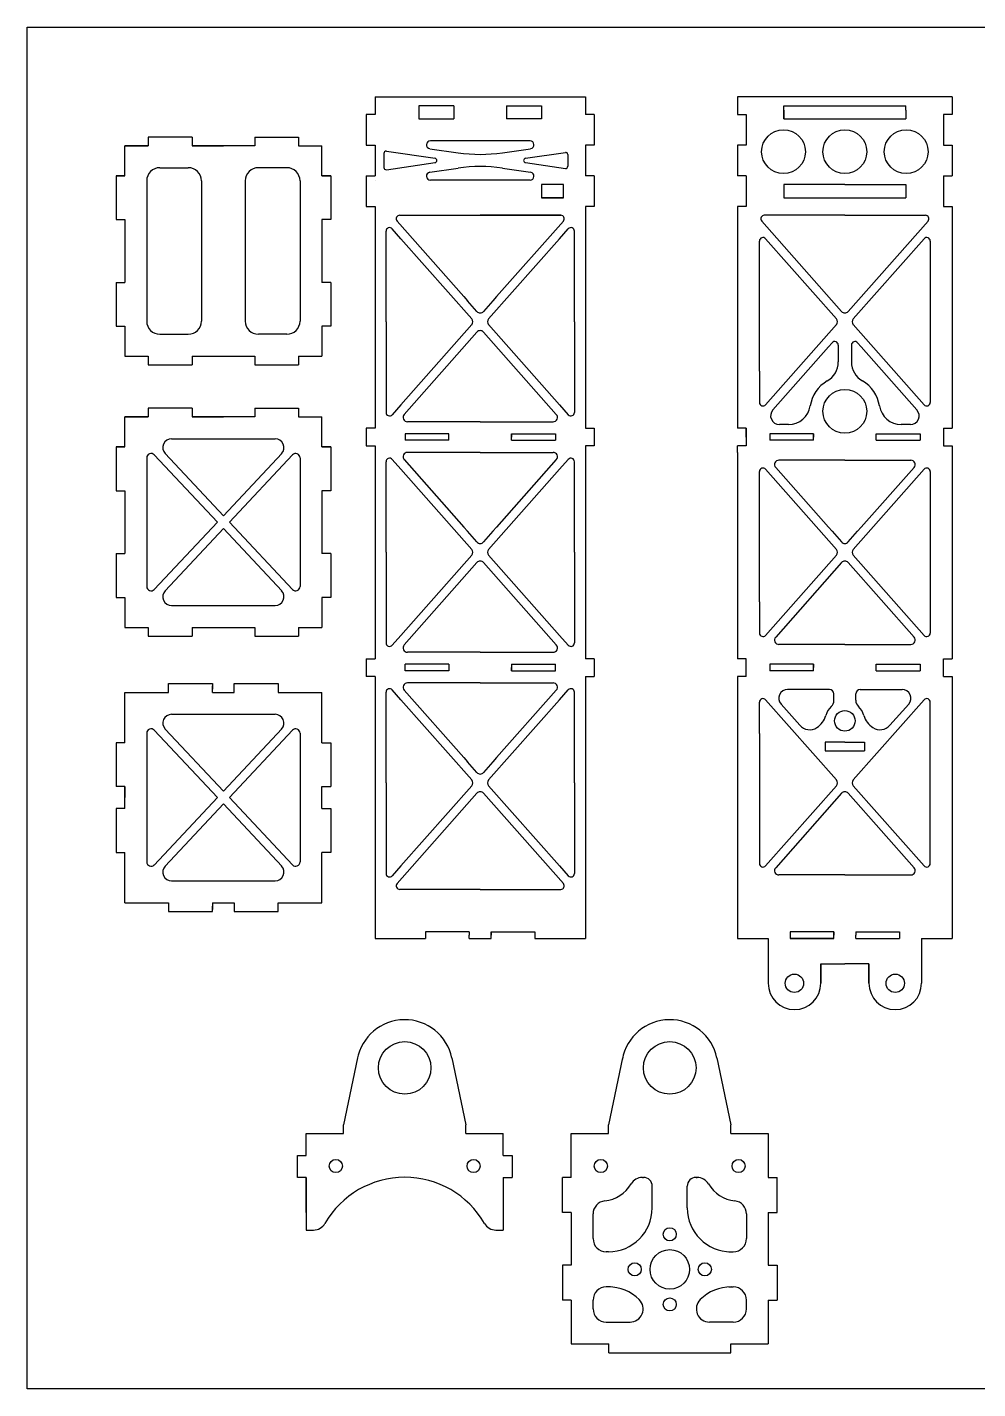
# Model space of a CAD drawing. Header units: millimetres. Extents: x 864 to 2914, y 1502 to 2002.
# Drawn here: x 2227.9 to 2444.9, y 1619.1 to 1929.8 of the extents above; entities that cross this region are included whole.
import ezdxf

# ---------------------------------------------------------------- set-up
doc = ezdxf.new("R2010")
doc.units = ezdxf.units.MM
for name, color, linetype in [('1.5mm碳板', 114, 'Continuous'), ('2mm碳板', 1, 'Continuous'), ('3mm碳板', 160, 'Continuous')]:
    doc.layers.add(name, color=color, linetype=linetype)

msp = doc.modelspace()

# ---------------------------------------------------------------- linework, layer by layer
msp.add_lwpolyline([(2227.9, 1929.78), (2608.34, 1929.78), (2608.34, 1619.14), (2227.9, 1619.14)], close=True)
at = {"layer": '1.5mm碳板'}
for p, q in [((2265.52, 1904.73), (2255.52, 1904.73)), ((2255.52, 1904.73), (2255.52, 1902.73)), ((2265.52, 1904.73), (2265.52, 1902.73)), ((2279.83, 1904.73), (2289.83, 1904.73)), ((2279.83, 1904.73), (2279.83, 1902.73)), ((2289.83, 1904.73), (2289.83, 1902.73)), ((2255.52, 1902.73), (2250.17, 1902.73)), ((2250.17, 1895.89), (2250.17, 1902.73)), ((2250.17, 1902.73), (2255.52, 1902.73)), ((2279.83, 1902.73), (2265.52, 1902.73)), ((2265.52, 1902.73), (2272.67, 1902.73)), ((2289.83, 1902.73), (2295.17, 1902.73)), ((2295.17, 1895.89), (2295.17, 1902.73)), ((2248.17, 1895.89), (2250.17, 1895.89)), ((2250.17, 1895.89), (2248.17, 1895.89)), ((2248.17, 1895.89), (2248.17, 1885.89)), ((2258.17, 1897.73), (2264.67, 1897.73)), ((2287.17, 1897.73), (2280.67, 1897.73)), ((2297.17, 1895.89), (2295.17, 1895.89)), ((2295.17, 1895.89), (2297.17, 1895.89)), ((2297.17, 1895.89), (2297.17, 1885.89)), ((2255.17, 1894.73), (2255.17, 1862.73)), ((2267.67, 1894.73), (2267.67, 1862.73)), ((2277.67, 1894.73), (2277.67, 1862.73)), ((2290.17, 1894.73), (2290.17, 1862.73)), ((2248.17, 1885.89), (2250.17, 1885.89)), ((2250.17, 1885.89), (2250.17, 1871.57)), ((2295.17, 1885.89), (2295.17, 1871.57)), ((2297.17, 1885.89), (2295.17, 1885.89)), ((2248.17, 1871.57), (2250.17, 1871.57)), ((2248.17, 1871.57), (2248.17, 1861.57)), ((2297.17, 1871.57), (2295.17, 1871.57)), ((2297.17, 1871.57), (2297.17, 1861.57)), ((2248.17, 1861.57), (2250.17, 1861.57)), ((2250.17, 1861.57), (2250.17, 1854.73)), ((2295.17, 1861.57), (2295.17, 1854.73)), ((2297.17, 1861.57), (2295.17, 1861.57)), ((2258.17, 1859.73), (2264.67, 1859.73)), ((2287.17, 1859.73), (2280.67, 1859.73)), ((2250.17, 1854.73), (2255.52, 1854.73)), ((2255.52, 1854.73), (2255.52, 1852.73)), ((2265.52, 1854.73), (2265.52, 1852.73)), ((2265.52, 1854.73), (2279.83, 1854.73)), ((2279.83, 1854.73), (2279.83, 1852.73)), ((2289.83, 1854.73), (2289.83, 1852.73)), ((2289.83, 1854.73), (2295.17, 1854.73)), ((2255.52, 1852.73), (2265.52, 1852.73)), ((2279.83, 1852.73), (2289.83, 1852.73)), ((2265.52, 1842.86), (2255.52, 1842.86)), ((2255.52, 1842.86), (2255.52, 1840.86)), ((2265.52, 1842.86), (2265.52, 1840.86)), ((2279.83, 1842.86), (2289.83, 1842.86)), ((2279.83, 1842.86), (2279.83, 1840.86)), ((2289.83, 1842.86), (2289.83, 1840.86)), ((2255.52, 1840.86), (2250.17, 1840.86)), ((2250.17, 1834.02), (2250.17, 1840.86)), ((2250.17, 1840.86), (2255.52, 1840.86)), ((2279.83, 1840.86), (2265.52, 1840.86)), ((2265.52, 1840.86), (2272.67, 1840.86)), ((2289.83, 1840.86), (2295.17, 1840.86)), ((2295.17, 1834.02), (2295.17, 1840.86)), ((2248.17, 1834.02), (2250.17, 1834.02)), ((2250.17, 1834.02), (2248.17, 1834.02)), ((2248.17, 1834.02), (2248.17, 1824.02)), ((2260.85, 1835.86), (2284.5, 1835.86)), ((2297.17, 1834.02), (2295.17, 1834.02)), ((2295.17, 1834.02), (2297.17, 1834.02)), ((2297.17, 1834.02), (2297.17, 1824.02)), ((2255.17, 1831.54), (2255.17, 1802.19)), ((2256.9, 1832.22), (2271.3, 1816.86)), ((2259.39, 1832.49), (2272.67, 1818.32)), ((2272.67, 1818.32), (2285.99, 1832.53)), ((2274.05, 1816.86), (2288.45, 1832.22)), ((2290.17, 1831.56), (2290.17, 1802.15)), ((2248.17, 1824.02), (2250.17, 1824.02)), ((2250.17, 1824.02), (2250.17, 1809.7)), ((2295.17, 1824.02), (2295.17, 1809.7)), ((2297.17, 1824.02), (2295.17, 1824.02)), ((2256.88, 1801.48), (2271.3, 1816.86)), ((2272.67, 1815.4), (2259.39, 1801.23)), ((2272.67, 1815.4), (2286, 1801.18)), ((2288.45, 1801.5), (2274.05, 1816.86)), ((2248.17, 1809.7), (2250.17, 1809.7)), ((2248.17, 1809.7), (2248.17, 1799.7)), ((2297.17, 1809.7), (2295.17, 1809.7)), ((2297.17, 1809.7), (2297.17, 1799.7)), ((2248.17, 1799.7), (2250.17, 1799.7)), ((2250.17, 1799.7), (2250.17, 1792.86)), ((2295.17, 1799.7), (2295.17, 1792.86)), ((2297.17, 1799.7), (2295.17, 1799.7)), ((2260.85, 1797.86), (2284.5, 1797.86)), ((2250.17, 1792.86), (2255.52, 1792.86)), ((2255.52, 1792.86), (2255.52, 1790.86)), ((2265.52, 1792.86), (2279.83, 1792.86)), ((2265.52, 1792.86), (2265.52, 1790.86)), ((2279.83, 1792.86), (2279.83, 1790.86)), ((2289.83, 1792.86), (2295.17, 1792.86)), ((2289.83, 1792.86), (2289.83, 1790.86)), ((2255.52, 1790.86), (2265.52, 1790.86)), ((2279.83, 1790.86), (2289.83, 1790.86)), ((2260.17, 1778.02), (2260.17, 1780.02)), ((2260.17, 1780.02), (2270.17, 1780.02)), ((2270.17, 1780.02), (2270.17, 1779.52)), ((2275.17, 1780.02), (2285.17, 1780.02)), ((2275.17, 1778.02), (2275.17, 1780.02)), ((2285.17, 1780.02), (2285.17, 1778.02)), ((2250.17, 1778.02), (2260.17, 1778.02)), ((2250.17, 1766.52), (2250.17, 1778.02)), ((2270.17, 1778.77), (2270.17, 1779.52)), ((2270.17, 1778.77), (2270.17, 1779.52)), ((2270.17, 1779.52), (2270.17, 1778.77)), ((2270.17, 1778.02), (2270.17, 1778.77)), ((2270.17, 1778.02), (2275.17, 1778.02)), ((2270.17, 1778.02), (2272.67, 1778.02)), ((2285.17, 1778.02), (2295.17, 1778.02)), ((2295.17, 1766.52), (2295.17, 1778.02)), ((2260.85, 1773.02), (2284.5, 1773.02)), ((2255.17, 1768.7), (2255.17, 1739.35)), ((2256.9, 1769.38), (2271.3, 1754.02)), ((2259.39, 1769.66), (2272.67, 1755.49)), ((2272.67, 1755.49), (2285.99, 1769.69)), ((2274.05, 1754.02), (2288.45, 1769.38)), ((2290.17, 1768.73), (2290.17, 1739.31)), ((2250.17, 1766.52), (2248.17, 1766.52)), ((2248.17, 1766.52), (2248.17, 1756.52)), ((2295.17, 1766.52), (2297.17, 1766.52)), ((2297.17, 1766.52), (2297.17, 1756.52)), ((2250.17, 1756.52), (2248.17, 1756.52)), ((2250.17, 1751.52), (2250.17, 1756.52)), ((2250.17, 1756.52), (2250.17, 1754.02)), ((2295.17, 1751.52), (2295.17, 1756.52)), ((2295.17, 1756.52), (2297.17, 1756.52)), ((2256.88, 1738.64), (2271.3, 1754.02)), ((2272.67, 1752.56), (2259.39, 1738.39)), ((2272.67, 1752.56), (2286, 1738.35)), ((2288.45, 1738.67), (2274.05, 1754.02)), ((2250.17, 1751.52), (2248.17, 1751.52)), ((2248.17, 1751.52), (2248.17, 1741.52)), ((2295.17, 1751.52), (2297.17, 1751.52)), ((2297.17, 1751.52), (2297.17, 1741.52)), ((2248.17, 1741.52), (2250.17, 1741.52)), ((2250.17, 1730.02), (2250.17, 1741.52)), ((2295.17, 1730.02), (2295.17, 1741.52)), ((2297.17, 1741.52), (2295.17, 1741.52)), ((2260.85, 1735.02), (2284.5, 1735.03)), ((2250.17, 1730.02), (2260.17, 1730.02)), ((2260.17, 1730.02), (2260.17, 1728.02)), ((2260.17, 1728.02), (2270.17, 1728.02)), ((2270.17, 1730.02), (2270.17, 1729.27)), ((2270.17, 1730.02), (2275.17, 1730.02)), ((2270.17, 1730.02), (2272.67, 1730.02)), ((2270.17, 1729.27), (2270.17, 1728.52)), ((2270.17, 1729.27), (2270.17, 1728.52)), ((2270.17, 1728.52), (2270.17, 1729.27)), ((2270.17, 1728.02), (2270.17, 1728.52)), ((2275.17, 1730.02), (2275.17, 1728.02)), ((2275.17, 1728.02), (2285.17, 1728.02)), ((2285.17, 1730.02), (2295.17, 1730.02)), ((2285.17, 1728.02), (2285.17, 1730.02))]:
    msp.add_line(p, q, dxfattribs=at)
for centre, radius, start, end in [((2258.17, 1894.73), 3, 90, 180), ((2264.67, 1894.73), 3, 0, 90), ((2280.67, 1894.73), 3, 90, 180), ((2287.17, 1894.73), 3, 0, 90), ((2258.17, 1862.73), 3, 180, 270), ((2264.67, 1862.73), 3, 270, 0), ((2280.67, 1862.73), 3, 180, 270), ((2287.17, 1862.73), 3, 270, 0), ((2260.85, 1833.86), 2, 90, 223.1524), ((2284.5, 1833.86), 2, 316.8462, 89.9986), ((2256.17, 1831.54), 1, 43.1524, 180), ((2289.18, 1831.54), 1, 359.9986, 136.8462), ((2256.18, 1802.19), 1, 180.0016, 316.8492), ((2289.18, 1802.19), 1, 223.1554, 0.003), ((2260.85, 1799.86), 2, 136.8492, 270.0016), ((2284.5, 1799.86), 2, 270.003, 43.1553), ((2260.85, 1771.02), 2, 90, 223.1524), ((2284.5, 1771.02), 2, 316.8462, 89.9986), ((2256.17, 1768.7), 1, 43.1524, 180), ((2289.18, 1768.7), 1, 359.9986, 136.8462), ((2256.18, 1739.35), 1, 180.0016, 316.8492), ((2260.85, 1737.02), 2, 136.8492, 270.0016), ((2284.5, 1737.03), 2, 270.003, 43.1553), ((2289.18, 1739.35), 1, 223.1554, 0.003)]:
    msp.add_arc(centre, radius, start, end, dxfattribs=at)
at = {"layer": '2mm碳板'}
for p, q in [((2307.31, 1913.88), (2355.31, 1913.88)), ((2307.31, 1913.88), (2307.31, 1909.88)), ((2355.31, 1913.88), (2355.31, 1909.88)), ((2390.04, 1913.88), (2390.04, 1909.88)), ((2390.04, 1913.88), (2390.04, 1909.88)), ((2439.04, 1913.88), (2390.04, 1913.88)), ((2439.04, 1913.88), (2439.04, 1909.88)), ((2325.31, 1911.88), (2317.31, 1911.88)), ((2317.31, 1911.88), (2317.31, 1908.88)), ((2325.31, 1911.88), (2325.31, 1908.88)), ((2337.31, 1911.88), (2337.31, 1908.88)), ((2337.31, 1911.88), (2345.31, 1911.88)), ((2345.31, 1911.88), (2345.31, 1908.88)), ((2400.58, 1910.88), (2400.58, 1911.88)), ((2400.58, 1911.88), (2428.46, 1911.88)), ((2400.58, 1910.88), (2400.58, 1908.88)), ((2400.58, 1908.88), (2400.58, 1910.88)), ((2428.46, 1910.88), (2428.46, 1911.88)), ((2428.46, 1910.88), (2428.46, 1908.88)), ((2305.31, 1909.88), (2305.31, 1902.88)), ((2307.31, 1909.88), (2305.31, 1909.88)), ((2305.31, 1909.88), (2305.31, 1902.88)), ((2317.31, 1908.88), (2325.31, 1908.88)), ((2345.31, 1908.88), (2337.31, 1908.88)), ((2357.31, 1909.88), (2355.31, 1909.88)), ((2357.31, 1909.88), (2357.31, 1902.88)), ((2390.04, 1909.88), (2391.54, 1909.88)), ((2390.04, 1909.88), (2392.04, 1909.88)), ((2392.04, 1909.88), (2392.04, 1902.88)), ((2392.04, 1909.88), (2392.04, 1902.88)), ((2400.58, 1908.88), (2428.46, 1908.88)), ((2439.04, 1909.88), (2437.04, 1909.88)), ((2437.04, 1909.88), (2437.04, 1902.88)), ((2305.31, 1902.88), (2307.31, 1902.88)), ((2307.31, 1902.88), (2307.31, 1895.88)), ((2309.88, 1901.5), (2320.99, 1899.88)), ((2319.8, 1902.07), (2326.26, 1901.13)), ((2342.68, 1903.87), (2319.94, 1903.87)), ((2336.36, 1901.13), (2342.81, 1902.07)), ((2341.63, 1899.88), (2350.74, 1901.21)), ((2355.31, 1902.88), (2355.31, 1895.88)), ((2357.31, 1902.88), (2355.31, 1902.88)), ((2392.04, 1902.88), (2390.04, 1902.88)), ((2390.04, 1902.88), (2390.04, 1901.38)), ((2390.04, 1901.38), (2390.04, 1895.88)), ((2437.04, 1902.88), (2439.04, 1902.88)), ((2439.04, 1902.88), (2439.04, 1895.88)), ((2309.31, 1901), (2309.31, 1897.77)), ((2309.88, 1897.27), (2320.99, 1898.89)), ((2341.63, 1898.89), (2350.74, 1897.56)), ((2351.31, 1900.71), (2351.31, 1898.06)), ((2305.31, 1895.88), (2305.31, 1888.88)), ((2305.31, 1895.88), (2307.31, 1895.88)), ((2307.45, 1894.9), (2307.46, 1894.9)), ((2319.8, 1896.7), (2326.26, 1897.64)), ((2342.68, 1894.9), (2319.94, 1894.9)), ((2336.36, 1897.64), (2342.81, 1896.7)), ((2357.31, 1895.88), (2355.31, 1895.88)), ((2357.31, 1895.88), (2357.31, 1888.88)), ((2392.04, 1895.88), (2390.04, 1895.88)), ((2392.04, 1895.88), (2392.04, 1888.88)), ((2437.04, 1895.88), (2439.04, 1895.88)), ((2437.04, 1895.88), (2437.04, 1888.88)), ((2350.31, 1893.88), (2345.31, 1893.88)), ((2345.31, 1893.88), (2345.31, 1890.88)), ((2350.31, 1890.88), (2350.31, 1893.88)), ((2414.54, 1893.88), (2400.58, 1893.88)), ((2400.58, 1893.88), (2400.58, 1890.88)), ((2414.54, 1893.88), (2428.46, 1893.88)), ((2428.46, 1893.88), (2428.46, 1890.88)), ((2305.31, 1888.88), (2307.31, 1888.88)), ((2307.31, 1888.88), (2307.31, 1838.28)), ((2350.31, 1890.88), (2345.31, 1890.88)), ((2345.31, 1890.88), (2350.31, 1890.88)), ((2345.31, 1890.88), (2350.31, 1890.88)), ((2357.31, 1888.88), (2355.31, 1888.88)), ((2355.31, 1888.88), (2355.31, 1838.28)), ((2392.04, 1888.88), (2390.04, 1888.88)), ((2390.04, 1888.88), (2390.04, 1839.78)), ((2400.58, 1890.88), (2428.46, 1890.88)), ((2437.04, 1888.88), (2439.04, 1888.88)), ((2439.04, 1888.88), (2439.04, 1838.28)), ((2312.92, 1886.88), (2349.7, 1886.88)), ((2312.92, 1886.88), (2319.48, 1886.88)), ((2349.7, 1886.88), (2331.31, 1886.88)), ((2343.14, 1886.88), (2349.7, 1886.88)), ((2414.54, 1886.88), (2396.16, 1886.88)), ((2414.54, 1886.88), (2432.93, 1886.88)), ((2309.81, 1862.58), (2309.81, 1883.26)), ((2313.21, 1881.53), (2311.21, 1883.79)), ((2312.32, 1885.55), (2327.56, 1868.33)), ((2350.3, 1885.55), (2335.05, 1868.33)), ((2349.41, 1881.53), (2351.41, 1883.79)), ((2352.81, 1862.58), (2352.81, 1883.26)), ((2413.8, 1864.94), (2395.56, 1885.55)), ((2415.29, 1864.94), (2433.53, 1885.55)), ((2313.21, 1881.53), (2329.39, 1863.25)), ((2349.41, 1881.53), (2333.23, 1863.25)), ((2395.04, 1851.28), (2395.04, 1881)), ((2396.44, 1881.53), (2412.62, 1863.25)), ((2432.65, 1881.53), (2416.47, 1863.25)), ((2434.04, 1881), (2434.04, 1844.17)), ((2327.56, 1868.33), (2328.41, 1867.37)), ((2330.56, 1864.94), (2328.41, 1867.37)), ((2334.21, 1867.37), (2332.06, 1864.94)), ((2335.05, 1868.33), (2334.21, 1867.37)), ((2309.81, 1862.58), (2309.81, 1841.91)), ((2329.39, 1861.92), (2313.21, 1843.64)), ((2333.23, 1861.92), (2349.41, 1843.64)), ((2352.81, 1862.58), (2352.81, 1841.91)), ((2412.62, 1861.92), (2396.44, 1843.64)), ((2416.47, 1861.92), (2432.65, 1843.64)), ((2330.56, 1860.23), (2313.94, 1841.45)), ((2332.06, 1860.23), (2348.68, 1841.45)), ((2410.8, 1856.84), (2411.65, 1857.8)), ((2418.29, 1856.84), (2417.44, 1857.8)), ((2398.09, 1842.48), (2410.8, 1856.84)), ((2413.04, 1857.27), (2413.04, 1853.41)), ((2416.04, 1857.27), (2416.04, 1853.41)), ((2431, 1842.48), (2418.29, 1856.84)), ((2395.04, 1851.28), (2395.04, 1844.17)), ((2313.21, 1843.64), (2311.21, 1841.38)), ((2349.41, 1843.64), (2351.41, 1841.38)), ((2331.31, 1839.78), (2314.69, 1839.78)), ((2331.31, 1839.78), (2347.93, 1839.78)), ((2390.04, 1839.78), (2390.04, 1838.28)), ((2401.7, 1839.15), (2399.59, 1839.15)), ((2429.5, 1839.15), (2427.39, 1839.15)), ((2305.31, 1838.28), (2305.31, 1834.28)), ((2307.31, 1838.28), (2305.31, 1838.28)), ((2314.15, 1837.03), (2314.15, 1835.53)), ((2324.15, 1837.03), (2314.15, 1837.03)), ((2324.15, 1836.28), (2324.15, 1837.03)), ((2324.15, 1836.28), (2324.15, 1837.03)), ((2324.15, 1835.53), (2324.15, 1836.28)), ((2338.47, 1836.28), (2338.47, 1837.03)), ((2338.47, 1836.28), (2338.47, 1837.03)), ((2338.47, 1837.03), (2348.47, 1837.03)), ((2338.47, 1837.03), (2338.47, 1836.28)), ((2338.47, 1835.53), (2338.47, 1836.28)), ((2348.47, 1837.03), (2348.47, 1835.53)), ((2355.31, 1838.28), (2357.31, 1838.28)), ((2357.31, 1838.28), (2357.31, 1834.28)), ((2392.04, 1838.28), (2390.04, 1838.28)), ((2392.04, 1838.28), (2392.04, 1834.28)), ((2392.04, 1836.28), (2392.04, 1838.28)), ((2397.39, 1837.03), (2397.39, 1835.53)), ((2407.39, 1837.03), (2397.39, 1837.03)), ((2407.39, 1836.28), (2407.39, 1837.03)), ((2407.39, 1836.28), (2407.39, 1837.03)), ((2407.39, 1837.03), (2407.39, 1836.28)), ((2407.39, 1835.53), (2407.39, 1836.28)), ((2421.7, 1836.28), (2421.7, 1837.03)), ((2421.7, 1836.28), (2421.7, 1837.03)), ((2421.7, 1837.03), (2431.7, 1837.03)), ((2421.7, 1835.53), (2421.7, 1836.28)), ((2431.7, 1837.03), (2431.7, 1835.53)), ((2437.04, 1838.28), (2437.04, 1834.28)), ((2437.04, 1838.28), (2439.04, 1838.28)), ((2305.31, 1834.28), (2307.31, 1834.28)), ((2307.31, 1834.28), (2307.31, 1785.68)), ((2324.15, 1835.53), (2314.15, 1835.53)), ((2331.31, 1832.78), (2314.69, 1832.78)), ((2331.31, 1832.78), (2347.93, 1832.78)), ((2338.47, 1835.53), (2348.47, 1835.53)), ((2357.31, 1834.28), (2355.31, 1834.28)), ((2355.31, 1834.28), (2355.31, 1785.68)), ((2392.04, 1834.28), (2390.04, 1834.28)), ((2390.04, 1832.78), (2390.04, 1834.28)), ((2390.04, 1832.78), (2390.04, 1802.92)), ((2407.39, 1835.53), (2397.39, 1835.53)), ((2421.7, 1835.53), (2431.7, 1835.53)), ((2437.04, 1834.28), (2439.04, 1834.28)), ((2439.04, 1834.28), (2439.04, 1791.13)), ((2309.81, 1809.98), (2309.81, 1830.66)), ((2313.21, 1828.93), (2311.21, 1831.19)), ((2313.94, 1831.12), (2327.56, 1815.73)), ((2348.68, 1831.12), (2335.05, 1815.73)), ((2349.41, 1828.93), (2351.41, 1831.19)), ((2352.81, 1809.98), (2352.81, 1830.66)), ((2414.54, 1831), (2399.5, 1831)), ((2414.54, 1831), (2429.59, 1831)), ((2313.21, 1828.93), (2329.39, 1810.65)), ((2349.41, 1828.93), (2333.23, 1810.65)), ((2395.04, 1798.68), (2395.04, 1828.4)), ((2396.44, 1828.93), (2412.62, 1810.65)), ((2398.75, 1829.34), (2410.8, 1815.73)), ((2432.65, 1828.93), (2416.47, 1810.65)), ((2430.33, 1829.34), (2418.29, 1815.73)), ((2434.04, 1828.4), (2434.04, 1791.57)), ((2327.56, 1815.73), (2328.41, 1814.77)), ((2330.56, 1812.34), (2328.41, 1814.77)), ((2334.21, 1814.77), (2332.06, 1812.34)), ((2335.05, 1815.73), (2334.21, 1814.77)), ((2410.8, 1815.73), (2411.65, 1814.77)), ((2411.65, 1814.77), (2413.8, 1812.34)), ((2415.29, 1812.34), (2417.44, 1814.77)), ((2418.29, 1815.73), (2417.44, 1814.77)), ((2309.81, 1809.98), (2309.81, 1789.31)), ((2329.39, 1809.32), (2313.21, 1791.04)), ((2333.23, 1809.32), (2349.41, 1791.04)), ((2352.81, 1809.98), (2352.81, 1789.31)), ((2412.62, 1809.32), (2396.44, 1791.04)), ((2416.47, 1809.32), (2432.65, 1791.04)), ((2330.56, 1807.63), (2313.94, 1788.85)), ((2332.06, 1807.63), (2348.68, 1788.85)), ((2413.8, 1807.63), (2398.75, 1790.63)), ((2415.29, 1807.63), (2430.33, 1790.63)), ((2390.04, 1802.92), (2390.04, 1785.68)), ((2395.04, 1798.68), (2395.04, 1791.57)), ((2313.21, 1791.04), (2311.21, 1788.78)), ((2349.41, 1791.04), (2351.41, 1788.78)), ((2439.04, 1791.13), (2439.04, 1785.68)), ((2331.31, 1787.18), (2314.69, 1787.18)), ((2331.31, 1787.18), (2347.93, 1787.18)), ((2414.54, 1788.97), (2399.5, 1788.97)), ((2414.54, 1788.97), (2429.59, 1788.97)), ((2305.31, 1785.68), (2305.31, 1781.68)), ((2305.31, 1785.68), (2307.31, 1785.68)), ((2314.15, 1782.93), (2314.15, 1784.43)), ((2324.15, 1784.43), (2314.15, 1784.43)), ((2324.15, 1784.43), (2324.15, 1783.68)), ((2324.15, 1783.68), (2324.15, 1782.93)), ((2324.15, 1783.68), (2324.15, 1782.93)), ((2338.47, 1784.43), (2338.47, 1783.68)), ((2338.47, 1784.43), (2348.47, 1784.43)), ((2338.47, 1783.68), (2338.47, 1782.93)), ((2338.47, 1783.68), (2338.47, 1782.93)), ((2338.47, 1782.93), (2338.47, 1783.68)), ((2348.47, 1782.93), (2348.47, 1784.43)), ((2357.31, 1785.68), (2355.31, 1785.68)), ((2357.31, 1785.68), (2357.31, 1781.68)), ((2392.04, 1785.68), (2390.04, 1785.68)), ((2392.04, 1781.68), (2392.04, 1785.68)), ((2397.39, 1784.43), (2397.39, 1782.93)), ((2407.39, 1784.43), (2397.39, 1784.43)), ((2407.39, 1783.68), (2407.39, 1784.43)), ((2407.39, 1783.68), (2407.39, 1784.43)), ((2407.39, 1784.43), (2407.39, 1783.68)), ((2407.39, 1782.93), (2407.39, 1783.68)), ((2421.7, 1783.68), (2421.7, 1784.43)), ((2421.7, 1783.68), (2421.7, 1784.43)), ((2421.7, 1784.43), (2431.7, 1784.43)), ((2421.7, 1782.93), (2421.7, 1783.68)), ((2431.7, 1784.43), (2431.7, 1782.93)), ((2437.04, 1781.68), (2437.04, 1785.68)), ((2437.04, 1785.68), (2439.04, 1785.68)), ((2307.31, 1781.68), (2305.31, 1781.68)), ((2307.31, 1781.68), (2307.31, 1721.88)), ((2324.15, 1782.93), (2314.15, 1782.93)), ((2331.31, 1780.18), (2314.69, 1780.18)), ((2331.31, 1780.18), (2347.93, 1780.18)), ((2338.47, 1782.93), (2348.47, 1782.93)), ((2355.31, 1781.68), (2357.31, 1781.68)), ((2355.31, 1781.68), (2355.31, 1721.88)), ((2392.04, 1781.68), (2390.04, 1781.68)), ((2390.04, 1781.68), (2390.04, 1755.88)), ((2407.39, 1782.93), (2397.39, 1782.93)), ((2421.7, 1782.93), (2431.7, 1782.93)), ((2437.04, 1781.68), (2439.04, 1781.68)), ((2439.04, 1781.68), (2439.04, 1755.88)), ((2309.81, 1757.38), (2309.81, 1778.06)), ((2313.21, 1776.33), (2311.21, 1778.59)), ((2313.94, 1778.52), (2327.56, 1763.13)), ((2348.68, 1778.52), (2335.05, 1763.13)), ((2349.41, 1776.33), (2351.41, 1778.59)), ((2352.81, 1757.38), (2352.81, 1778.06)), ((2411.04, 1778.68), (2401.47, 1778.68)), ((2412.04, 1776.22), (2412.04, 1777.68)), ((2417.04, 1776.22), (2417.04, 1777.68)), ((2418.04, 1778.68), (2427.62, 1778.68)), ((2313.21, 1776.33), (2329.39, 1758.05)), ((2349.41, 1776.33), (2333.23, 1758.05)), ((2395.04, 1768.68), (2395.04, 1775.8)), ((2396.44, 1776.33), (2412.62, 1758.05)), ((2399.98, 1775.36), (2404.26, 1770.52)), ((2432.65, 1776.33), (2416.47, 1758.05)), ((2429.11, 1775.36), (2424.83, 1770.52)), ((2434.04, 1738.97), (2434.04, 1775.8)), ((2395.04, 1768.68), (2395.04, 1738.97)), ((2405.42, 1769.18), (2405.44, 1769.18)), ((2414.54, 1766.68), (2410.04, 1766.68)), ((2410.04, 1766.68), (2410.04, 1764.68)), ((2410.04, 1764.68), (2419.04, 1764.68)), ((2414.54, 1766.68), (2419.04, 1766.68)), ((2419.04, 1766.68), (2419.04, 1764.68)), ((2327.56, 1763.13), (2328.41, 1762.17)), ((2330.56, 1759.74), (2328.41, 1762.17)), ((2334.21, 1762.17), (2332.06, 1759.74)), ((2335.05, 1763.13), (2334.21, 1762.17)), ((2309.81, 1757.38), (2309.81, 1736.71)), ((2329.39, 1756.72), (2313.21, 1738.44)), ((2333.23, 1756.72), (2349.41, 1738.44)), ((2352.81, 1757.38), (2352.81, 1736.71)), ((2390.04, 1755.88), (2390.04, 1721.88)), ((2412.62, 1756.72), (2396.44, 1738.44)), ((2416.47, 1756.72), (2432.65, 1738.44)), ((2439.04, 1755.88), (2439.04, 1721.88)), ((2330.56, 1755.03), (2312.32, 1734.41)), ((2332.06, 1755.03), (2350.3, 1734.41)), ((2413.8, 1755.03), (2398.75, 1738.03)), ((2415.29, 1755.03), (2430.33, 1738.03)), ((2313.21, 1738.44), (2311.21, 1736.18)), ((2349.41, 1738.44), (2351.41, 1736.18)), ((2414.54, 1736.37), (2399.5, 1736.37)), ((2414.54, 1736.37), (2429.59, 1736.37)), ((2331.31, 1733.08), (2312.92, 1733.08)), ((2331.31, 1733.08), (2349.7, 1733.08)), ((2307.31, 1721.88), (2318.81, 1721.88)), ((2318.81, 1723.38), (2318.81, 1721.88)), ((2328.81, 1723.38), (2318.81, 1723.38)), ((2328.81, 1723.38), (2328.81, 1722.63)), ((2328.81, 1721.88), (2328.81, 1722.63)), ((2328.81, 1721.88), (2333.81, 1721.88)), ((2333.81, 1722.63), (2333.81, 1723.38)), ((2333.81, 1722.63), (2333.81, 1723.38)), ((2333.81, 1723.38), (2343.81, 1723.38)), ((2333.81, 1723.38), (2333.81, 1722.63)), ((2333.81, 1721.88), (2333.81, 1722.63)), ((2343.81, 1723.38), (2343.81, 1721.88)), ((2343.81, 1721.88), (2355.31, 1721.88)), ((2390.04, 1721.88), (2397.04, 1721.88)), ((2397.04, 1721.88), (2397.04, 1711.65)), ((2402.04, 1723.38), (2402.04, 1721.88)), ((2412.04, 1723.38), (2402.04, 1723.38)), ((2412.04, 1721.88), (2402.04, 1721.88)), ((2402.04, 1721.88), (2412.04, 1721.88)), ((2412.04, 1722.63), (2412.04, 1723.38)), ((2412.04, 1722.63), (2412.04, 1723.38)), ((2412.04, 1723.38), (2412.04, 1722.63)), ((2412.04, 1721.88), (2412.04, 1722.63)), ((2417.04, 1723.38), (2427.04, 1723.38)), ((2417.04, 1723.38), (2417.04, 1722.63)), ((2417.04, 1721.88), (2417.04, 1722.63)), ((2417.04, 1721.88), (2427.04, 1721.88)), ((2417.04, 1721.88), (2427.04, 1721.88)), ((2427.04, 1723.38), (2427.04, 1721.88)), ((2432.04, 1721.88), (2439.04, 1721.88)), ((2432.04, 1721.88), (2432.04, 1711.65)), ((2409.04, 1716.13), (2409.04, 1711.65)), ((2409.04, 1711.65), (2409.04, 1716.13)), ((2409.04, 1716.13), (2414.54, 1716.13)), ((2420.04, 1716.13), (2414.54, 1716.13)), ((2420.04, 1716.13), (2420.04, 1711.65)), ((2420.04, 1711.65), (2420.04, 1716.13))]:
    msp.add_line(p, q, dxfattribs=at)
for centre, radius in [((2400.54, 1901.38), 5), ((2414.54, 1901.38), 5), ((2428.54, 1901.38), 5), ((2414.54, 1842.15), 5), ((2414.54, 1771.53), 2.35), ((2403.04, 1711.65), 2.1), ((2426.04, 1711.65), 2.1)]:
    msp.add_circle(centre, radius, dxfattribs=at)
for centre, radius, start, end in [((2309.81, 1901), 0.5, 81.7029, 180), ((2319.94, 1902.97), 0.905, 90, 261.7029), ((2331.31, 1935.77), 35, 261.7029, 278.2971), ((2342.68, 1902.97), 0.905, 278.2971, 90), ((2350.81, 1900.71), 0.5, 360, 98.2971), ((2320.91, 1899.38), 0.5, 278.2971, 81.7029), ((2331.31, 1863), 35, 81.7029, 98.2971), ((2341.7, 1899.38), 0.5, 98.2971, 261.7029), ((2350.81, 1898.06), 0.5, 261.7029, 360), ((2309.81, 1897.77), 0.5, 180, 278.2971), ((2319.94, 1895.8), 0.905, 98.2971, 270), ((2342.68, 1895.8), 0.905, 270, 81.7029), ((2312.92, 1886.08), 0.8, 90, 221.5016), ((2349.7, 1886.08), 0.8, 318.4984, 90), ((2396.16, 1886.08), 0.8, 90, 221.5016), ((2432.93, 1886.08), 0.8, 318.4984, 90), ((2310.61, 1883.26), 0.8, 41.5016, 180), ((2352.01, 1883.26), 0.8, 0, 138.4984), ((2395.84, 1881), 0.8, 41.5016, 180), ((2433.24, 1881), 0.8, 360, 138.4984), ((2331.31, 1865.6), 1, 221.5016, 318.4984), ((2414.54, 1865.6), 1, 221.5016, 318.4984), ((2328.64, 1862.58), 1, 318.4984, 41.5016), ((2333.98, 1862.58), 1, 138.4984, 221.5016), ((2411.87, 1862.58), 1, 318.4984, 41.5016), ((2417.22, 1862.58), 1, 138.4984, 221.5016), ((2331.31, 1859.57), 1, 41.5016, 138.4984), ((2412.24, 1857.27), 0.8, 0, 138.4984), ((2416.84, 1857.27), 0.8, 41.5016, 180), ((2408.04, 1853.41), 5, 300, 0), ((2421.04, 1853.41), 5, 180, 240), ((2414.54, 1842.15), 8, 120, 171.1501), ((2414.54, 1842.15), 8, 8.8499, 60), ((2395.84, 1844.17), 0.8, 180, 318.4984), ((2399.59, 1841.15), 2, 138.4984, 270), ((2401.7, 1844.15), 5, 270, 351.1501), ((2427.39, 1844.15), 5, 188.8499, 270), ((2429.5, 1841.15), 2, 270, 41.5016), ((2433.24, 1844.17), 0.8, 221.5016, 0), ((2310.61, 1841.91), 0.8, 180, 318.4984), ((2314.69, 1840.78), 1, 138.4984, 270), ((2347.93, 1840.78), 1, 270, 41.5016), ((2352.01, 1841.91), 0.8, 221.5016, 0), ((2314.69, 1831.78), 1, 90, 221.5016), ((2347.93, 1831.78), 1, 318.4984, 90), ((2310.61, 1830.66), 0.8, 41.5016, 180), ((2352.01, 1830.66), 0.8, 360, 138.4984), ((2399.5, 1830), 1, 90, 221.5016), ((2429.59, 1830), 1, 318.4984, 90), ((2395.84, 1828.4), 0.8, 41.5016, 180), ((2433.24, 1828.4), 0.8, 360, 138.4984), ((2331.31, 1813), 1, 221.5016, 318.4984), ((2414.54, 1813), 1, 221.5016, 318.4984), ((2328.64, 1809.98), 1, 318.4984, 41.5016), ((2331.31, 1806.97), 1, 41.5016, 138.4984), ((2333.98, 1809.98), 1, 138.4984, 221.5016), ((2411.87, 1809.98), 1, 318.4984, 41.5016), ((2414.54, 1806.97), 1, 41.5016, 138.4984), ((2417.22, 1809.98), 1, 138.4984, 221.5016), ((2310.61, 1789.31), 0.8, 180, 318.4984), ((2352.01, 1789.31), 0.8, 221.5016, 360), ((2395.84, 1791.57), 0.8, 180, 318.4984), ((2399.5, 1789.97), 1, 138.4984, 270), ((2429.59, 1789.97), 1, 270, 41.5016), ((2433.24, 1791.57), 0.8, 221.5016, 0), ((2314.69, 1788.18), 1, 138.4984, 270), ((2347.93, 1788.18), 1, 270, 41.5016), ((2314.69, 1779.18), 1, 90, 221.5016), ((2347.93, 1779.18), 1, 318.4984, 90), ((2310.61, 1778.06), 0.8, 41.5016, 180), ((2352.01, 1778.06), 0.8, 360, 138.4984), ((2401.47, 1776.68), 2, 90, 221.5016), ((2411.04, 1777.68), 1, 0, 90), ((2418.04, 1777.68), 1, 90, 180), ((2427.62, 1776.68), 2, 318.4984, 90), ((2395.84, 1775.8), 0.8, 41.5016, 180), ((2414.54, 1771.53), 4.5, 133.8131, 163.8026), ((2410.04, 1776.22), 2, 313.8131, 0), ((2419.04, 1776.22), 2, 180, 226.1869), ((2414.54, 1771.53), 4.5, 16.1974, 46.1869), ((2433.24, 1775.8), 0.8, 0, 138.4984), ((2405.42, 1774.18), 5, 302.8905, 343.8026), ((2423.67, 1774.18), 5, 196.1974, 237.1095), ((2406.51, 1772.5), 3, 221.5016, 302.8905), ((2422.58, 1772.5), 3, 237.1095, 318.4984), ((2331.31, 1760.4), 1, 221.5016, 318.4984), ((2328.64, 1757.38), 1, 318.4984, 41.5016), ((2331.31, 1754.37), 1, 41.5016, 138.4984), ((2333.98, 1757.38), 1, 138.4984, 221.5016), ((2411.87, 1757.38), 1, 318.4984, 41.5016), ((2414.54, 1754.37), 1, 41.5016, 138.4984), ((2417.22, 1757.38), 1, 138.4984, 221.5016), ((2310.61, 1736.71), 0.8, 180, 318.4984), ((2352.01, 1736.71), 0.8, 221.5016, 360), ((2395.84, 1738.97), 0.8, 180, 318.4984), ((2399.5, 1737.37), 1, 138.4984, 270), ((2429.59, 1737.37), 1, 270, 41.5016), ((2433.24, 1738.97), 0.8, 221.5016, 0), ((2312.92, 1733.88), 0.8, 138.4984, 270), ((2349.7, 1733.88), 0.8, 270, 41.5016), ((2403.04, 1711.65), 6, 180, 0), ((2426.04, 1711.65), 6, 180, 0)]:
    msp.add_arc(centre, radius, start, end, dxfattribs=at)
at = {"layer": '3mm碳板'}
for p, q in [((2303.3, 1694.61), (2300.11, 1679.35)), ((2324.84, 1694.61), (2328.03, 1679.35)), ((2363.8, 1694.61), (2360.61, 1679.35)), ((2385.34, 1694.61), (2388.53, 1679.35)), ((2300.11, 1677.35), (2300.11, 1679.35)), ((2327.99, 1677.35), (2327.99, 1679.35)), ((2360.61, 1677.35), (2360.61, 1679.35)), ((2388.49, 1677.35), (2388.49, 1679.35)), ((2291.57, 1677.36), (2300.11, 1677.36)), ((2291.57, 1672.36), (2291.57, 1677.36)), ((2291.57, 1677.36), (2300.11, 1677.36)), ((2300.11, 1677.36), (2300.11, 1677.35)), ((2327.99, 1677.36), (2336.57, 1677.36)), ((2327.99, 1677.36), (2327.99, 1677.35)), ((2336.57, 1672.36), (2336.57, 1677.36)), ((2352.07, 1677.36), (2360.61, 1677.36)), ((2352.07, 1667.36), (2352.07, 1677.36)), ((2352.07, 1677.36), (2360.61, 1677.36)), ((2360.61, 1677.36), (2360.61, 1677.35)), ((2388.49, 1677.36), (2397.07, 1677.36)), ((2388.49, 1677.36), (2388.49, 1677.35)), ((2397.07, 1677.36), (2397.07, 1667.36)), ((2289.57, 1672.36), (2291.57, 1672.36)), ((2289.57, 1667.36), (2289.57, 1672.36)), ((2336.57, 1672.36), (2338.57, 1672.36)), ((2338.57, 1672.36), (2338.57, 1667.36)), ((2291.57, 1667.36), (2289.57, 1667.36)), ((2291.57, 1659.36), (2291.57, 1667.36)), ((2291.57, 1667.36), (2291.57, 1655.36)), ((2336.57, 1667.36), (2338.57, 1667.36)), ((2336.57, 1667.36), (2336.57, 1659.36)), ((2352.07, 1667.36), (2350.07, 1667.36)), ((2350.07, 1659.36), (2350.07, 1667.36)), ((2368.32, 1667.36), (2368.57, 1667.36)), ((2370.57, 1660.39), (2370.57, 1665.36)), ((2378.57, 1660.39), (2378.57, 1665.36)), ((2380.57, 1667.36), (2380.82, 1667.36)), ((2380.82, 1667.36), (2380.57, 1667.36)), ((2397.07, 1667.36), (2399.07, 1667.36)), ((2399.07, 1659.36), (2399.07, 1667.36)), ((2291.57, 1659.36), (2291.57, 1655.36)), ((2336.57, 1659.36), (2336.57, 1655.36)), ((2352.07, 1659.36), (2350.07, 1659.36)), ((2352.07, 1659.36), (2352.07, 1647.36)), ((2357.07, 1653.39), (2357.07, 1659.03)), ((2392.07, 1659.03), (2392.07, 1655.42)), ((2397.07, 1659.36), (2397.07, 1647.36)), ((2397.07, 1659.36), (2399.07, 1659.36)), ((2291.57, 1655.36), (2293.27, 1655.36)), ((2334.87, 1655.36), (2336.57, 1655.36)), ((2392.07, 1655.42), (2392.07, 1653.39)), ((2360.57, 1650.39), (2360.07, 1650.39)), ((2388.09, 1650.39), (2389.07, 1650.39)), ((2352.07, 1647.36), (2350.07, 1647.36)), ((2352.07, 1647.36), (2350.07, 1647.36)), ((2350.07, 1647.36), (2350.07, 1639.36)), ((2397.07, 1647.36), (2399.07, 1647.36)), ((2397.07, 1647.36), (2399.07, 1647.36)), ((2399.07, 1647.36), (2399.07, 1639.36)), ((2361.05, 1642.39), (2360.07, 1642.39)), ((2388.09, 1642.39), (2389.07, 1642.39)), ((2352.07, 1639.36), (2350.07, 1639.36)), ((2352.07, 1639.36), (2352.07, 1629.36)), ((2357.07, 1637.36), (2357.07, 1639.39)), ((2392.07, 1637.36), (2392.07, 1639.39)), ((2397.07, 1639.36), (2397.07, 1629.36)), ((2397.07, 1639.36), (2399.07, 1639.36)), ((2360.07, 1634.36), (2365.5, 1634.36)), ((2389.07, 1634.36), (2383.64, 1634.36)), ((2389.07, 1634.36), (2383.64, 1634.36)), ((2352.07, 1629.36), (2357.41, 1629.36)), ((2357.41, 1629.36), (2360.63, 1629.36)), ((2360.63, 1627.36), (2360.63, 1629.36)), ((2388.51, 1629.36), (2391.73, 1629.36)), ((2388.51, 1627.36), (2388.51, 1629.36)), ((2391.73, 1629.36), (2397.07, 1629.36)), ((2360.63, 1627.36), (2367.41, 1627.36)), ((2367.41, 1627.36), (2381.73, 1627.36)), ((2381.73, 1627.36), (2388.51, 1627.36))]:
    msp.add_line(p, q, dxfattribs=at)
for centre, radius in [((2314.07, 1692.35), 6), ((2374.57, 1692.35), 6), ((2298.35, 1669.96), 1.5), ((2329.79, 1669.96), 1.5), ((2358.85, 1669.96), 1.5), ((2390.29, 1669.96), 1.5), ((2374.57, 1654.39), 1.5), ((2374.57, 1646.39), 4.5), ((2366.57, 1646.39), 1.5), ((2382.57, 1646.39), 1.5), ((2374.57, 1638.39), 1.5)]:
    msp.add_circle(centre, radius, dxfattribs=at)
for centre, radius, start, end in [((2314.07, 1692.35), 11, 11.8283, 169.6012), ((2374.57, 1692.35), 11, 11.8283, 169.6012), ((2314.07, 1646.39), 21, 29.9227, 150.0773), ((2358.85, 1669.96), 8, 276.3705, 329.3907), ((2368.32, 1664.36), 3, 90, 149.3907), ((2368.57, 1665.36), 2, 0, 90), ((2380.57, 1665.36), 2, 90, 180), ((2380.82, 1664.36), 3, 30.6093, 90), ((2390.29, 1669.96), 8, 210.6093, 263.6295), ((2360.07, 1659.03), 3, 96.3705, 180), ((2389.07, 1659.03), 3, 0, 83.6295), ((2360.57, 1660.39), 10, 270, 0), ((2388.57, 1660.39), 10, 180, 270), ((2293.27, 1658.36), 3, 270, 330.0773), ((2334.87, 1658.36), 3, 209.9227, 270), ((2360.07, 1653.39), 3, 180, 270), ((2389.07, 1653.39), 3, 270, 0), ((2360.07, 1639.39), 3, 90, 180), ((2360.57, 1632.39), 10, 45.2574, 90), ((2388.57, 1632.39), 10, 90, 134.7426), ((2389.07, 1639.39), 3, 0, 90), ((2360.07, 1637.36), 3, 180, 270), ((2365.5, 1637.36), 3, 270, 45.2574), ((2383.64, 1637.36), 3, 134.7426, 270), ((2389.07, 1637.36), 3, 270, 0), ((2389.07, 1637.36), 3, 270, 0)]:
    msp.add_arc(centre, radius, start, end, dxfattribs=at)

doc.saveas('drawing.dxf')
